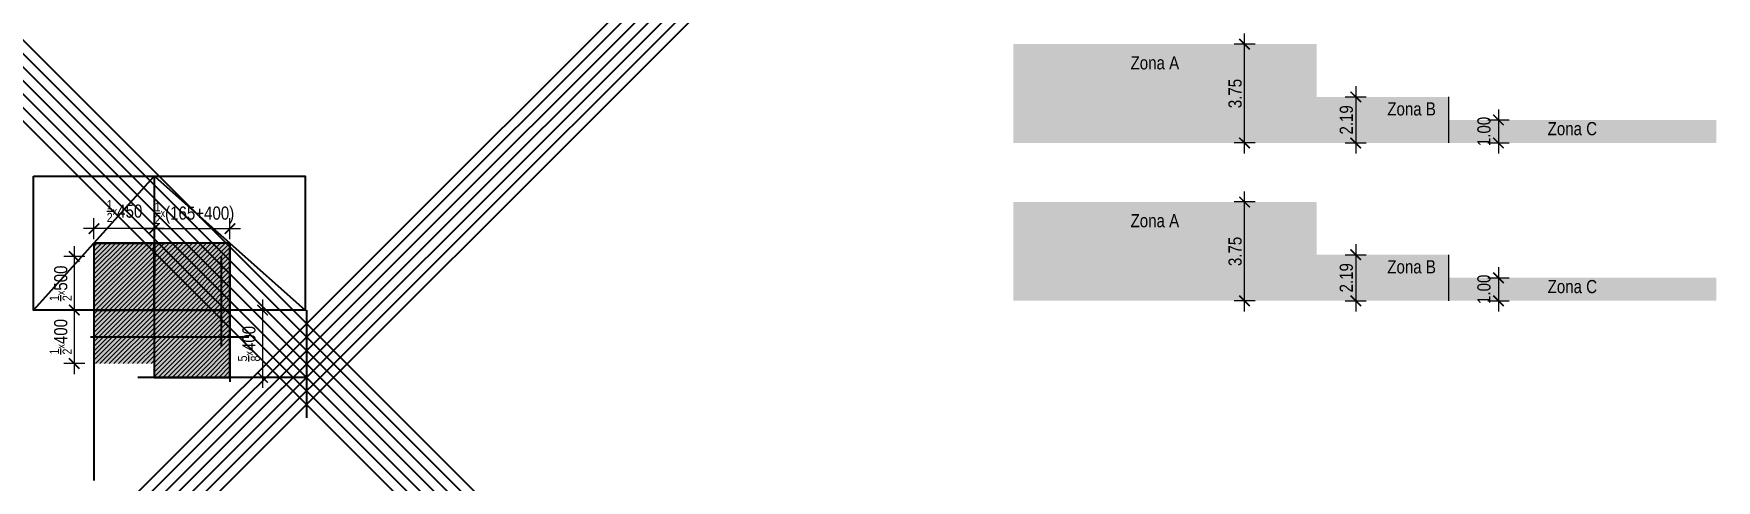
# Paper-space layout 'PC-P27' of a CAD drawing. Header units: metres. Extents: x 0.146 to 0.466, y 0.078 to 0.163.
import ezdxf
from ezdxf.enums import TextEntityAlignment as Align

# ---------------------------------------------------------------- set-up
doc = ezdxf.new("R2010")
doc.units = ezdxf.units.M
doc.header["$MEASUREMENT"] = 0
doc.header["$PDMODE"] = 67
doc.layers.add('noStamp', color=30, linetype='Continuous', plot=False)
doc.layers.add('P', color=220, linetype='Continuous', lineweight=5)
doc.layers.add('P27', color=150, linetype='Continuous', lineweight=5)
doc.styles.add('Testo Meoli Arial Narrow', font='ARIALN.TTF')
doc.dimstyles.new('Quota annotativa Meoli', dxfattribs={"dimscale": 100, "dimtxt": 0.0025, "dimasz": 0.002, "dimexe": 0.002, "dimexo": 0, "dimgap": 0.0005, "dimtad": 1, "dimzin": 1, "dimdsep": 46, "dimtxsty": 'Testo Meoli Arial Narrow', "dimblk": 'ARCHTICK', "dimcen": 0, "dimdle": 0.002, "dimclrd": 256, "dimclre": 256, "dimclrt": 256, "dimazin": 0, "dimtfac": 1, "dimtmove": 2, "dimatfit": 3, "dimfxl": 0.002, "dimfxlon": 1, "dimtolj": 1, "dimtzin": 0, "dimlwd": 9, "dimlwe": 9, "dimarcsym": 2})

# ---------------------------------------------------------------- blocks, each defined once
blk = doc.blocks.new('_ArchTick')
at = {"color": 0, "const_width": 0.15}
blk.add_lwpolyline([(-0.5, -0.5), (0.5, 0.5)], dxfattribs=at)
blk = doc.blocks.new('*D69')
at = {"layer": 'Defpoints', "color": 0, "transparency": 16777216}
for p in [(0.38966, 0.12089), (0.38975, 0.11212), (0.39709, 0.11212)]:
    blk.add_point(p, dxfattribs=at)
at = {"layer": 'P', "color": 0, "lineweight": 9, "transparency": 16777216}
for p, q in [((0.39709, 0.12289), (0.39709, 0.11012)), ((0.39509, 0.12089), (0.39909, 0.12089)), ((0.39509, 0.11212), (0.39909, 0.11212))]:
    blk.add_line(p, q, dxfattribs=at)
at = {"layer": 'P', "color": 0, "lineweight": 9, "transparency": 16777216, "xscale": 0.002, "yscale": 0.002, "zscale": 0.002}
for p, rotation in [((0.39709, 0.12089), 90), ((0.39709, 0.11212), 270)]:
    blk.add_blockref('_ArchTick', p, dxfattribs=dict(at, rotation=rotation))
at = {"layer": 'P', "color": 0, "transparency": 16777216, "insert": (0.39531, 0.1165), "char_height": 0.0025, "attachment_point": 5, "rotation": 90, "style": 'Testo Meoli Arial Narrow'}
blk.add_mtext('\\A1;2.19', dxfattribs=at)
blk = doc.blocks.new('*D70')
at = {"layer": 'Defpoints', "color": 0, "transparency": 16777216}
for p in [(0.37597, 0.13091), (0.38966, 0.13091), (0.38966, 0.11212)]:
    blk.add_point(p, dxfattribs=at)
at = {"layer": 'P', "color": 0, "lineweight": 9, "transparency": 16777216}
for p, q in [((0.37597, 0.11012), (0.37597, 0.13291)), ((0.37797, 0.13091), (0.37397, 0.13091)), ((0.37797, 0.11212), (0.37397, 0.11212))]:
    blk.add_line(p, q, dxfattribs=at)
at = {"layer": 'P', "color": 0, "lineweight": 9, "transparency": 16777216, "xscale": 0.002, "yscale": 0.002, "zscale": 0.002}
for p, rotation in [((0.37597, 0.13091), 90), ((0.37597, 0.11212), 270)]:
    blk.add_blockref('_ArchTick', p, dxfattribs=dict(at, rotation=rotation))
at = {"layer": 'P', "color": 0, "transparency": 16777216, "insert": (0.37419, 0.12151), "char_height": 0.0025, "attachment_point": 5, "rotation": 90, "style": 'Testo Meoli Arial Narrow'}
blk.add_mtext('\\A1;3.75', dxfattribs=at)
blk = doc.blocks.new('*D71')
at = {"layer": 'Defpoints', "color": 0, "transparency": 16777216}
for p in [(0.41471, 0.1165), (0.41481, 0.11212), (0.4242, 0.11212)]:
    blk.add_point(p, dxfattribs=at)
at = {"layer": 'P', "color": 0, "lineweight": 9, "transparency": 16777216}
for p, q in [((0.4242, 0.1185), (0.4242, 0.11012)), ((0.4222, 0.1165), (0.4262, 0.1165)), ((0.4222, 0.11212), (0.4262, 0.11212))]:
    blk.add_line(p, q, dxfattribs=at)
at = {"layer": 'P', "color": 0, "lineweight": 9, "transparency": 16777216, "xscale": 0.002, "yscale": 0.002, "zscale": 0.002}
for p, rotation in [((0.4242, 0.1165), 90), ((0.4242, 0.11212), 270)]:
    blk.add_blockref('_ArchTick', p, dxfattribs=dict(at, rotation=rotation))
at = {"layer": 'P', "color": 0, "transparency": 16777216, "insert": (0.42145, 0.11431), "char_height": 0.0025, "attachment_point": 5, "rotation": 90, "style": 'Testo Meoli Arial Narrow'}
blk.add_mtext('\\A1;1.00', dxfattribs=at)
blk = doc.blocks.new('*D72')
at = {"layer": 'Defpoints', "color": 0, "transparency": 16777216}
for p in [(0.38966, 0.1509), (0.38975, 0.14213), (0.39709, 0.14213)]:
    blk.add_point(p, dxfattribs=at)
at = {"layer": 'P27', "color": 0, "lineweight": 9, "transparency": 16777216}
for p, q in [((0.39509, 0.1509), (0.39909, 0.1509)), ((0.39709, 0.1529), (0.39709, 0.14013)), ((0.39509, 0.14213), (0.39909, 0.14213))]:
    blk.add_line(p, q, dxfattribs=at)
at = {"layer": 'P27', "color": 0, "lineweight": 9, "transparency": 16777216, "xscale": 0.002, "yscale": 0.002, "zscale": 0.002}
for p, rotation in [((0.39709, 0.1509), 90), ((0.39709, 0.14213), 270)]:
    blk.add_blockref('_ArchTick', p, dxfattribs=dict(at, rotation=rotation))
at = {"layer": 'P27', "color": 0, "transparency": 16777216, "insert": (0.39531, 0.14652), "char_height": 0.0025, "attachment_point": 5, "rotation": 90, "style": 'Testo Meoli Arial Narrow'}
blk.add_mtext('\\A1;2.19', dxfattribs=at)
blk = doc.blocks.new('*D73')
at = {"layer": 'Defpoints', "color": 0, "transparency": 16777216}
for p in [(0.37597, 0.16092), (0.38966, 0.16092), (0.38966, 0.14213)]:
    blk.add_point(p, dxfattribs=at)
at = {"layer": 'P27', "color": 0, "lineweight": 9, "transparency": 16777216}
for p, q in [((0.37797, 0.16092), (0.37397, 0.16092)), ((0.37597, 0.14013), (0.37597, 0.16292)), ((0.37797, 0.14213), (0.37397, 0.14213))]:
    blk.add_line(p, q, dxfattribs=at)
at = {"layer": 'P27', "color": 0, "lineweight": 9, "transparency": 16777216, "xscale": 0.002, "yscale": 0.002, "zscale": 0.002}
for p, rotation in [((0.37597, 0.16092), 90), ((0.37597, 0.14213), 270)]:
    blk.add_blockref('_ArchTick', p, dxfattribs=dict(at, rotation=rotation))
at = {"layer": 'P27', "color": 0, "transparency": 16777216, "insert": (0.37419, 0.15153), "char_height": 0.0025, "attachment_point": 5, "rotation": 90, "style": 'Testo Meoli Arial Narrow'}
blk.add_mtext('\\A1;3.75', dxfattribs=at)
blk = doc.blocks.new('*D68')
at = {"layer": 'Defpoints', "color": 0, "transparency": 16777216}
for p in [(0.41471, 0.14651), (0.41481, 0.14213), (0.4242, 0.14213)]:
    blk.add_point(p, dxfattribs=at)
at = {"layer": 'P27', "color": 0, "lineweight": 9, "transparency": 16777216}
for p, q in [((0.4242, 0.14851), (0.4242, 0.14013)), ((0.4222, 0.14651), (0.4262, 0.14651)), ((0.4222, 0.14213), (0.4262, 0.14213))]:
    blk.add_line(p, q, dxfattribs=at)
at = {"layer": 'P27', "color": 0, "lineweight": 9, "transparency": 16777216, "xscale": 0.002, "yscale": 0.002, "zscale": 0.002}
for p, rotation in [((0.4242, 0.14651), 90), ((0.4242, 0.14213), 270)]:
    blk.add_blockref('_ArchTick', p, dxfattribs=dict(at, rotation=rotation))
at = {"layer": 'P27', "color": 0, "transparency": 16777216, "insert": (0.42145, 0.14432), "char_height": 0.0025, "attachment_point": 5, "rotation": 90, "style": 'Testo Meoli Arial Narrow'}
blk.add_mtext('\\A1;1.00', dxfattribs=at)
blk = doc.blocks.new('*D179')
at = {"layer": 'Defpoints', "color": 0, "transparency": 16777216}
for p in [(0.16887, 0.12054), (0.15371, 0.11037), (0.16887, 0.11037)]:
    blk.add_point(p, dxfattribs=at)
at = {"layer": 'P', "color": 0, "lineweight": 9, "transparency": 16777216}
for p, q in [((0.15371, 0.12254), (0.15371, 0.10837)), ((0.15571, 0.12054), (0.15171, 0.12054)), ((0.15571, 0.11037), (0.15171, 0.11037))]:
    blk.add_line(p, q, dxfattribs=at)
at = {"layer": 'P', "color": 0, "lineweight": 9, "transparency": 16777216, "xscale": 0.002, "yscale": 0.002, "zscale": 0.002}
for p, rotation in [((0.15371, 0.12054), 90), ((0.15371, 0.11037), 270)]:
    blk.add_blockref('_ArchTick', p, dxfattribs=dict(at, rotation=rotation))
at = {"layer": 'P', "color": 0, "transparency": 16777216, "insert": (0.15114, 0.11545), "char_height": 0.0025, "attachment_point": 5, "rotation": 90, "style": 'Testo Meoli Arial Narrow'}
blk.add_mtext('\\A1;{\\H0.7x;\\S1/2;\\H0.85714x;x\\H1.6667x;500}', dxfattribs=at)
blk = doc.blocks.new('*D180')
at = {"layer": 'Defpoints', "color": 0, "transparency": 16777216}
for p in [(0.16887, 0.11037), (0.15371, 0.1002), (0.16887, 0.1002)]:
    blk.add_point(p, dxfattribs=at)
at = {"layer": 'P', "color": 0, "lineweight": 9, "transparency": 16777216}
for p, q in [((0.15371, 0.11237), (0.15371, 0.0982)), ((0.15571, 0.11037), (0.15171, 0.11037)), ((0.15571, 0.1002), (0.15171, 0.1002))]:
    blk.add_line(p, q, dxfattribs=at)
at = {"layer": 'P', "color": 0, "lineweight": 9, "transparency": 16777216, "xscale": 0.002, "yscale": 0.002, "zscale": 0.002}
for p, rotation in [((0.15371, 0.11037), 90), ((0.15371, 0.1002), 270)]:
    blk.add_blockref('_ArchTick', p, dxfattribs=dict(at, rotation=rotation))
at = {"layer": 'P', "color": 0, "transparency": 16777216, "insert": (0.15114, 0.10529), "char_height": 0.0025, "attachment_point": 5, "rotation": 90, "style": 'Testo Meoli Arial Narrow'}
blk.add_mtext('\\A1;{\\H0.7x;\\S1/2;\\H0.85714x;x\\H1.6667x;400}', dxfattribs=at)
blk = doc.blocks.new('*D181')
at = {"layer": 'Defpoints', "color": 0, "transparency": 16777216}
for p in [(0.15744, 0.12584), (0.15744, 0.12308), (0.16887, 0.12308)]:
    blk.add_point(p, dxfattribs=at)
at = {"layer": 'P', "color": 0, "lineweight": 9, "transparency": 16777216}
for p, q in [((0.15744, 0.12384), (0.15744, 0.12784)), ((0.16887, 0.12384), (0.16887, 0.12784)), ((0.17087, 0.12584), (0.15544, 0.12584))]:
    blk.add_line(p, q, dxfattribs=at)
at = {"layer": 'P', "color": 0, "lineweight": 9, "transparency": 16777216, "xscale": 0.002, "yscale": 0.002, "zscale": 0.002, "rotation": 180}
blk.add_blockref('_ArchTick', (0.15744, 0.12584), dxfattribs=at)
at = {"layer": 'P', "color": 0, "lineweight": 9, "transparency": 16777216, "xscale": 0.002, "yscale": 0.002, "zscale": 0.002}
blk.add_blockref('_ArchTick', (0.16887, 0.12584), dxfattribs=at)
at = {"layer": 'P', "color": 0, "transparency": 16777216, "insert": (0.16326, 0.12918), "char_height": 0.0025, "attachment_point": 5, "style": 'Testo Meoli Arial Narrow'}
blk.add_mtext('\\A1;{\\H0.7x;\\S1/2;\\H0.85714x;x\\H1.6667x;450}', dxfattribs=at)
blk = doc.blocks.new('*D182')
at = {"layer": 'Defpoints', "color": 0, "transparency": 16777216}
for p in [(0.18328, 0.12584), (0.16887, 0.12308), (0.18328, 0.12308)]:
    blk.add_point(p, dxfattribs=at)
at = {"layer": 'P', "color": 0, "lineweight": 9, "transparency": 16777216}
for p, q in [((0.16887, 0.12384), (0.16887, 0.12784)), ((0.18328, 0.12384), (0.18328, 0.12784)), ((0.16687, 0.12584), (0.18528, 0.12584))]:
    blk.add_line(p, q, dxfattribs=at)
at = {"layer": 'P', "color": 0, "lineweight": 9, "transparency": 16777216, "xscale": 0.002, "yscale": 0.002, "zscale": 0.002, "rotation": 180}
blk.add_blockref('_ArchTick', (0.16887, 0.12584), dxfattribs=at)
at = {"layer": 'P', "color": 0, "lineweight": 9, "transparency": 16777216, "xscale": 0.002, "yscale": 0.002, "zscale": 0.002}
blk.add_blockref('_ArchTick', (0.18328, 0.12584), dxfattribs=at)
at = {"layer": 'P', "color": 0, "transparency": 16777216, "insert": (0.17654, 0.1288), "char_height": 0.0025, "attachment_point": 5, "style": 'Testo Meoli Arial Narrow'}
blk.add_mtext('\\A1;{\\H0.7x;\\S1/2;\\H0.85714x;x\\H1.6667x;(165+400)}', dxfattribs=at)
blk = doc.blocks.new('*D183')
at = {"layer": 'Defpoints', "color": 0, "transparency": 16777216}
for p in [(0.18328, 0.11037), (0.18328, 0.09756), (0.18947, 0.09756)]:
    blk.add_point(p, dxfattribs=at)
at = {"layer": 'P', "color": 0, "lineweight": 9, "transparency": 16777216}
for p, q in [((0.18947, 0.11237), (0.18947, 0.09556)), ((0.18747, 0.11037), (0.19147, 0.11037)), ((0.18747, 0.09756), (0.19147, 0.09756))]:
    blk.add_line(p, q, dxfattribs=at)
at = {"layer": 'P', "color": 0, "lineweight": 9, "transparency": 16777216, "xscale": 0.002, "yscale": 0.002, "zscale": 0.002}
for p, rotation in [((0.18947, 0.11037), 90), ((0.18947, 0.09756), 270)]:
    blk.add_blockref('_ArchTick', p, dxfattribs=dict(at, rotation=rotation))
at = {"layer": 'P', "color": 0, "transparency": 16777216, "insert": (0.18688, 0.10397), "char_height": 0.0025, "attachment_point": 5, "rotation": 90, "style": 'Testo Meoli Arial Narrow'}
blk.add_mtext('\\A1;{\\H0.7x;\\S5/8;\\H0.85714x;x\\H1.6667x;400}', dxfattribs=at)

psp = doc.layouts.new('PC-P27')

# ---------------------------------------------------------------- hatches: boundary and pattern name
at = {"layer": 'P'}
h = psp.add_hatch(dxfattribs=at)
h.set_pattern_fill('ANSI31', color=114, scale=0.005, style=0)
h.set_pattern_definition([(45, (-0.02772906, 0.0203838), (-0.0004419417, 0.0004419417), [])])
h.paths.add_polyline_path([(0.15744, 0.11037), (0.16887, 0.11037), (0.16887, 0.12308), (0.15744, 0.12308)])
h = psp.add_hatch(dxfattribs=at)
h.set_pattern_fill('ANSI31', color=114, scale=0.005, style=0)
h.set_pattern_definition([(45, (-0.01756194, 0.0203838), (-0.0004419417, 0.0004419417), [])])
h.paths.add_polyline_path([(0.16887, 0.11037), (0.18328, 0.11037), (0.18328, 0.12308), (0.16892, 0.12308)])
h = psp.add_hatch(dxfattribs=at)
h.set_pattern_fill('ANSI31', color=114, scale=0.005, style=0)
h.set_pattern_definition([(45, (-0.02772906, 0.0102175), (-0.0004419417, 0.0004419417), [])])
h.paths.add_polyline_path([(0.15744, 0.1002), (0.16887, 0.1002), (0.16887, 0.11037), (0.15753, 0.11037)])
h = psp.add_hatch(dxfattribs=at)
h.set_pattern_fill('ANSI31', color=114, scale=0.005, style=0)
h.set_pattern_definition([(45, (-0.01756194, 0.0102175), (-0.0004419417, 0.0004419417), [])])
h.paths.add_polyline_path([(0.16887, 0.09756), (0.18328, 0.09756), (0.18328, 0.11037), (0.16887, 0.11037)])

# ---------------------------------------------------------------- linework, layer by layer
at = {"layer": 'noStamp'}
for p, q in [((0.146, 0.11037), (0.16887, 0.13579)), ((0.16897, 0.13579), (0.19759, 0.11037)), ((0.15744, 0.12308), (0.17104, 0.12308)), ((0.15744, 0.12308), (0.15744, 0.07798)), ((0.18328, 0.12308), (0.18328, 0.09672)), ((0.18158, 0.12054), (0.18158, 0.10346)), ((0.19782, 0.11037), (0.19782, 0.08988)), ((0.15677, 0.10529), (0.18687, 0.10529)), ((0.19782, 0.09756), (0.16577, 0.09756))]:
    psp.add_line(p, q, dxfattribs=at)
for points in [[(0.146, 0.13579), (0.16887, 0.13579), (0.16887, 0.11037), (0.146, 0.11037)], [(0.16897, 0.13579), (0.19759, 0.13579), (0.19759, 0.11037), (0.16887, 0.11037)], [(0.15744, 0.11037), (0.16887, 0.11037), (0.16887, 0.12308), (0.15744, 0.12308)], [(0.16887, 0.11037), (0.18328, 0.11037), (0.18328, 0.12308), (0.16892, 0.12308)], [(0.16887, 0.09756), (0.18328, 0.09756), (0.18328, 0.11037), (0.16887, 0.11037)]]:
    psp.add_lwpolyline(points, close=True, dxfattribs=at)
for p in [(0.19782, 0.10781), (0.19782, 0.10525), (0.19782, 0.10268), (0.19782, 0.10012), (0.19782, 0.09756), (0.19782, 0.095), (0.19782, 0.09244)]:
    psp.add_point(p, dxfattribs=at)
at = {"layer": 'P'}
psp.add_line((0.41471, 0.12089), (0.41471, 0.11212), dxfattribs=at)
at = {"layer": 'P', "color": 140, "transparency": 33554559}
psp.add_solid([(0.33203, 0.13091), (0.38966, 0.13091), (0.33203, 0.11212), (0.38966, 0.11212)], dxfattribs=at)
at = {"layer": 'P', "color": 70, "transparency": 33554559}
for points in [[(0.15744, 0.12308), (0.16887, 0.12308), (0.15744, 0.11037), (0.16887, 0.11037)], [(0.16887, 0.12308), (0.18328, 0.12308), (0.16887, 0.11037), (0.18328, 0.11037)], [(0.38966, 0.12089), (0.41471, 0.12089), (0.38966, 0.11212), (0.41471, 0.11212)], [(0.15744, 0.11037), (0.16887, 0.11037), (0.15744, 0.1002), (0.16887, 0.1002)], [(0.16887, 0.11037), (0.18328, 0.11037), (0.16887, 0.09756), (0.18328, 0.09756)]]:
    psp.add_solid(points, dxfattribs=at)
at = {"layer": 'P', "color": 21, "transparency": 33554559}
psp.add_solid([(0.41471, 0.1165), (0.46558, 0.1165), (0.41471, 0.11212), (0.46558, 0.11212)], dxfattribs=at)
at = {"layer": 'P27'}
psp.add_line((0.41471, 0.1509), (0.41471, 0.14213), dxfattribs=at)
at = {"layer": 'P27', "color": 140, "transparency": 33554559}
psp.add_solid([(0.33203, 0.16092), (0.38966, 0.16092), (0.33203, 0.14213), (0.38966, 0.14213)], dxfattribs=at)
at = {"layer": 'P27', "color": 70, "transparency": 33554559}
psp.add_solid([(0.38966, 0.1509), (0.41471, 0.1509), (0.38966, 0.14213), (0.41471, 0.14213)], dxfattribs=at)
at = {"layer": 'P27', "color": 21, "transparency": 33554559}
psp.add_solid([(0.41471, 0.14652), (0.46558, 0.14651), (0.41471, 0.14213), (0.46558, 0.14213)], dxfattribs=at)

# ---------------------------------------------------------------- texts
at = {"layer": 'P', "color": 160, "style": 'Testo Meoli Arial Narrow'}
psp.add_text('Zona A', height=0.0025, dxfattribs=at).set_placement((0.35894, 0.12734), align=Align.MIDDLE)
at = {"layer": 'P', "color": 114, "style": 'Testo Meoli Arial Narrow'}
psp.add_text('Zona B', height=0.0025, dxfattribs=at).set_placement((0.4077, 0.11857), align=Align.MIDDLE)
at = {"layer": 'P', "color": 20, "style": 'Testo Meoli Arial Narrow'}
psp.add_text('Zona C', height=0.0025, dxfattribs=at).set_placement((0.43823, 0.11483), align=Align.MIDDLE)
at = {"layer": 'P27', "color": 160, "style": 'Testo Meoli Arial Narrow'}
psp.add_text('Zona A', height=0.0025, dxfattribs=at).set_placement((0.35894, 0.15735), align=Align.MIDDLE)
at = {"layer": 'P27', "color": 114, "style": 'Testo Meoli Arial Narrow'}
psp.add_text('Zona B', height=0.0025, dxfattribs=at).set_placement((0.4077, 0.14859), align=Align.MIDDLE)
at = {"layer": 'P27', "color": 20, "style": 'Testo Meoli Arial Narrow'}
psp.add_text('Zona C', height=0.0025, dxfattribs=at).set_placement((0.43823, 0.14485), align=Align.MIDDLE)

# ---------------------------------------------------------------- dimensions: what is measured, and where the dimension line sits
at = {"layer": 'P', "color": 114}
for base, p2, text, picture, middle in [((0.15744, 0.12584), (0.15744, 0.12308), '{\\H0.7x;\\S1/2;\\H0.85714x;x\\H1.6667x;450}', '*D181', (0.16326, 0.12918)), ((0.18328, 0.12584), (0.18328, 0.12308), '{\\H0.7x;\\S1/2;\\H0.85714x;x\\H1.6667x;(165+400)}', '*D182', (0.17654, 0.1288))]:
    dim = psp.add_linear_dim(base=base, p1=(0.16887, 0.12308), p2=p2, text=text, dimstyle='Quota annotativa Meoli', override={"dimclrd": 0, "dimclre": 0, "dimclrt": 0}, dxfattribs=at)
    dim.commit()
    dim.dimension.update_dxf_attribs({"geometry": picture, "text_midpoint": middle, "dimtype": 160})
at = {"layer": 'P', "color": 160}
dim = psp.add_linear_dim(base=(0.37597, 0.13091), p1=(0.38966, 0.11212), p2=(0.38966, 0.13091), angle=90, text='3.75', dimstyle='Quota annotativa Meoli', override={"dimclrd": 0, "dimclre": 0, "dimclrt": 0}, dxfattribs=at)
dim.commit()
dim.dimension.update_dxf_attribs({"geometry": '*D70', "text_midpoint": (0.37419, 0.12151)})
at = {"layer": 'P', "color": 114}
for base, p1, p2, text, picture, middle in [((0.15371, 0.11037), (0.16887, 0.12054), (0.16887, 0.11037), '{\\H0.7x;\\S1/2;\\H0.85714x;x\\H1.6667x;500}', '*D179', (0.15114, 0.11545)), ((0.39709, 0.11212), (0.38966, 0.12089), (0.38975, 0.11212), '2.19', '*D69', (0.39531, 0.1165)), ((0.15371, 0.1002), (0.16887, 0.11037), (0.16887, 0.1002), '{\\H0.7x;\\S1/2;\\H0.85714x;x\\H1.6667x;400}', '*D180', (0.15114, 0.10529)), ((0.18947, 0.09756), (0.18328, 0.11037), (0.18328, 0.09756), '{\\H0.7x;\\S5/8;\\H0.85714x;x\\H1.6667x;400}', '*D183', (0.18688, 0.10397))]:
    dim = psp.add_linear_dim(base=base, p1=p1, p2=p2, angle=90, text=text, dimstyle='Quota annotativa Meoli', override={"dimclrd": 0, "dimclre": 0, "dimclrt": 0}, dxfattribs=at)
    dim.commit()
    dim.dimension.update_dxf_attribs({"geometry": picture, "text_midpoint": middle})
at = {"layer": 'P', "color": 20}
dim = psp.add_linear_dim(base=(0.4242, 0.11212), p1=(0.41471, 0.1165), p2=(0.41481, 0.11212), angle=90, text='1.00', dimstyle='Quota annotativa Meoli', override={"dimclrd": 0, "dimclre": 0, "dimclrt": 0}, dxfattribs=at)
dim.commit()
dim.dimension.update_dxf_attribs({"geometry": '*D71', "text_midpoint": (0.42145, 0.11431), "dimtype": 128})
at = {"layer": 'P27', "color": 160}
dim = psp.add_linear_dim(base=(0.37597, 0.16092), p1=(0.38966, 0.14213), p2=(0.38966, 0.16092), angle=90, text='3.75', dimstyle='Quota annotativa Meoli', override={"dimclrd": 0, "dimclre": 0, "dimclrt": 0}, dxfattribs=at)
dim.commit()
dim.dimension.update_dxf_attribs({"geometry": '*D73', "text_midpoint": (0.37419, 0.15153)})
at = {"layer": 'P27', "color": 114}
dim = psp.add_linear_dim(base=(0.39709, 0.14213), p1=(0.38966, 0.1509), p2=(0.38975, 0.14213), angle=90, text='2.19', dimstyle='Quota annotativa Meoli', override={"dimclrd": 0, "dimclre": 0, "dimclrt": 0}, dxfattribs=at)
dim.commit()
dim.dimension.update_dxf_attribs({"geometry": '*D72', "text_midpoint": (0.39531, 0.14652)})
at = {"layer": 'P27', "color": 20}
dim = psp.add_linear_dim(base=(0.4242, 0.14213), p1=(0.41471, 0.14651), p2=(0.41481, 0.14213), angle=90, text='1.00', dimstyle='Quota annotativa Meoli', override={"dimclrd": 0, "dimclre": 0, "dimclrt": 0}, dxfattribs=at)
dim.commit()
dim.dimension.update_dxf_attribs({"geometry": '*D68', "text_midpoint": (0.42145, 0.14432), "dimtype": 128})

doc.saveas('drawing.dxf')
